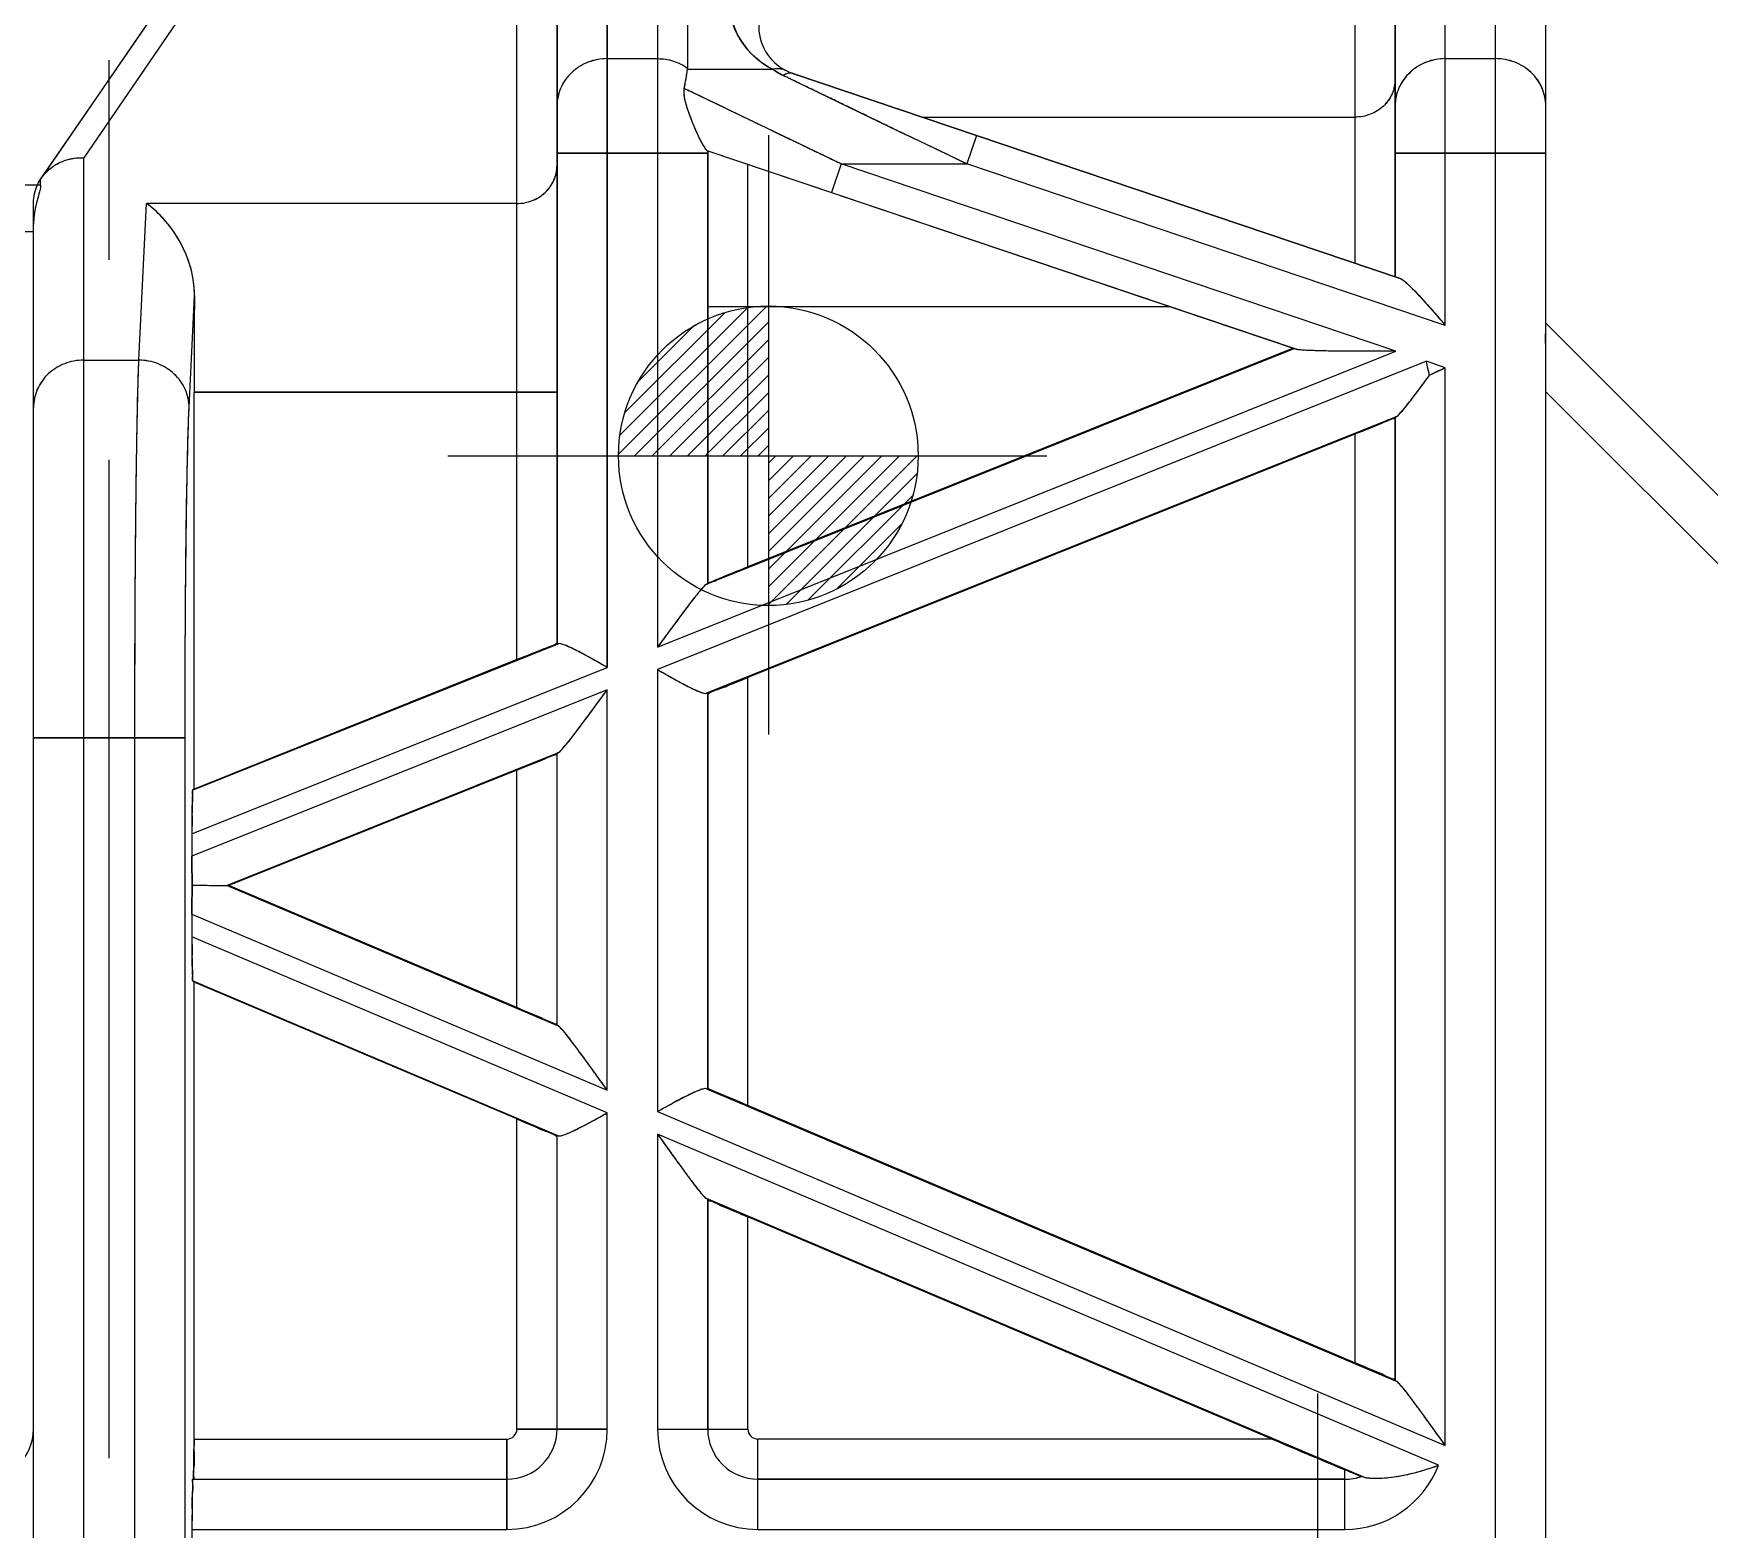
# Model space of a CAD drawing. Header units: millimetres. Extents: x 27275 to 28529, y -21406 to -20519.
# Drawn here: x 27855.51 to 27872.29, y -20735.84 to -20720.86 of the extents above; entities that cross this region are included whole.
import ezdxf

# ---------------------------------------------------------------- set-up
doc = ezdxf.new("R2010")
doc.units = ezdxf.units.MM
doc.header["$LTSCALE"] = 8
doc.linetypes.add('CENTER', pattern=[2, 1.25, -0.25, 0.25, -0.25])
doc.linetypes.add('CENTER2', pattern=[1.125, 0.75, -0.125, 0.125, -0.125])
for name, color, linetype in [('Cav-cor', 30, 'Continuous'), ('CL', 1, 'Continuous'), ('PIN', 5, 'Continuous'), ('PRODUCT', 1, 'Continuous')]:
    doc.layers.add(name, color=color, linetype=linetype)

msp = doc.modelspace()

# ---------------------------------------------------------------- hatches: boundary and pattern name
at = {"layer": 'PIN', "linetype": 'Continuous'}
h = msp.add_hatch(dxfattribs=at)
h.set_pattern_fill('ANSI31', color=3, angle=270, style=0)
h.set_pattern_definition([(225, (57181.19186, 179.12411), (-0.08838834765, 0.08838834765), [])])
h.paths.add_polyline_path([(27862.866, -20725.086), (27861.366, -20725.086, -0.414214), (27862.866, -20723.586)])
h.paths.add_polyline_path([(27862.866, -20726.586), (27862.866, -20725.086), (27864.366, -20725.086, -0.414214)])

# ---------------------------------------------------------------- linework, layer by layer
at = {"layer": 'Cav-cor', "color": 241}
for p, q in [((27861.253, -20727.205), (27861.253, -20668.105)), ((27861.756, -20691.142), (27861.756, -20727.003)), ((27869.645, -20723.78), (27869.645, -20713.401)), ((27870.148, -20757.568), (27870.148, -20714.008)), ((27870.651, -20723.858), (27870.651, -20714.541)), ((27860.75, -20726.969), (27860.75, -20714.719)), ((27860.568, -20715.03), (27855.579, -20722.314)), ((27860.348, -20715.77), (27856.011, -20722.101)), ((27860.348, -20727.127), (27860.348, -20715.77)), ((27869.142, -20716.736), (27869.142, -20723.292)), ((27868.74, -20716.973), (27868.74, -20723.156)), ((27862.058, -20719.811), (27862.058, -20721.204)), ((27861.253, -20721.109), (27861.756, -20721.109)), ((27862.057, -20721.216), (27862.91, -20721.216)), ((27869.645, -20721.109), (27870.148, -20721.109)), ((27863.084, -20721.311), (27863.014, -20721.278)), ((27863.365, -20721.447), (27863.084, -20721.311)), ((27863.111, -20721.258), (27869.184, -20723.306)), ((27863.595, -20722.164), (27862.024, -20721.408)), ((27864.174, -20721.837), (27863.365, -20721.447)), ((27864.407, -20721.695), (27868.74, -20721.695)), ((27864.379, -20721.936), (27864.174, -20721.837)), ((27864.95, -20721.878), (27864.854, -20722.164)), ((27860.75, -20722.057), (27862.255, -20722.057)), ((27862.259, -20726.364), (27862.259, -20722.032)), ((27862.259, -20722.032), (27868.151, -20724.019)), ((27864.854, -20722.164), (27864.379, -20721.936)), ((27869.142, -20722.057), (27870.651, -20722.057)), ((27856.011, -20742.468), (27856.011, -20722.101)), ((27862.661, -20726.199), (27862.661, -20722.168)), ((27863.595, -20722.164), (27863.498, -20722.45)), ((27869.151, -20724.038), (27863.595, -20722.164)), ((27863.595, -20722.164), (27864.854, -20722.164)), ((27869.645, -20723.78), (27864.854, -20722.164)), ((27855.579, -20722.375), (27849.2, -20722.375)), ((27855.579, -20722.375), (27855.579, -20722.314)), ((27856.563, -20724.128), (27856.638, -20722.559)), ((27860.348, -20722.559), (27856.638, -20722.559)), ((27855.508, -20722.845), (27849.2, -20722.845)), ((27855.508, -20741.563), (27855.508, -20722.767)), ((27857.066, -20724.601), (27857.119, -20723.483)), ((27862.259, -20723.591), (27866.883, -20723.591)), ((27873.678, -20726.785), (27870.651, -20723.758)), ((27870.651, -20757.568), (27870.651, -20723.914)), ((27861.756, -20727.003), (27869.151, -20724.038)), ((27868.122, -20724.009), (27862.661, -20726.199)), ((27856.011, -20724.128), (27856.563, -20724.128)), ((27869.455, -20724.14), (27861.756, -20727.227)), ((27869.645, -20724.205), (27869.455, -20724.14)), ((27869.645, -20734.997), (27869.645, -20724.205)), ((27857.115, -20728.423), (27857.115, -20724.45)), ((27857.115, -20724.45), (27860.75, -20724.45)), ((27873.335, -20727.128), (27870.651, -20724.444)), ((27869.142, -20724.703), (27869.142, -20734.343)), ((27868.74, -20724.868), (27862.661, -20727.306)), ((27868.74, -20724.868), (27868.74, -20734.169)), ((27857.094, -20728.873), (27861.253, -20727.205)), ((27860.348, -20727.127), (27857.115, -20728.423)), ((27861.756, -20727.227), (27861.756, -20731.653)), ((27861.253, -20727.429), (27857.094, -20729.097)), ((27861.253, -20731.44), (27861.253, -20727.429)), ((27862.661, -20731.592), (27862.661, -20727.306)), ((27862.259, -20731.426), (27862.259, -20727.463)), ((27855.508, -20727.909), (27857.025, -20727.909)), ((27856.522, -20740.986), (27856.522, -20727.909)), ((27857.025, -20740.986), (27857.025, -20727.909)), ((27860.75, -20730.786), (27860.75, -20728.068)), ((27860.348, -20728.233), (27857.464, -20729.39)), ((27860.348, -20730.612), (27860.348, -20728.233)), ((27857.115, -20728.423), (27857.101, -20728.436)), ((27857.094, -20728.873), (27857.094, -20729.097)), ((27857.096, -20729.386), (27857.446, -20729.389)), ((27857.446, -20729.389), (27857.464, -20729.39)), ((27860.348, -20730.612), (27857.464, -20729.39)), ((27857.094, -20729.677), (27857.094, -20729.903)), ((27857.094, -20729.677), (27861.253, -20731.44)), ((27861.253, -20731.666), (27857.094, -20729.903)), ((27857.115, -20730.357), (27857.101, -20730.343)), ((27857.115, -20734.933), (27857.115, -20730.357)), ((27860.348, -20731.727), (27857.115, -20730.357)), ((27868.74, -20734.169), (27862.661, -20731.592)), ((27860.348, -20734.832), (27860.348, -20731.727)), ((27861.253, -20734.832), (27861.253, -20731.666)), ((27861.756, -20731.653), (27869.645, -20734.997)), ((27860.75, -20734.832), (27860.75, -20731.894)), ((27861.756, -20731.879), (27861.756, -20734.832)), ((27869.578, -20735.195), (27861.756, -20731.879)), ((27862.259, -20734.832), (27862.259, -20732.534)), ((27862.661, -20734.832), (27862.661, -20732.708)), ((27867.91, -20734.933), (27862.661, -20732.708)), ((27857.115, -20734.933), (27860.247, -20734.933)), ((27860.247, -20735.838), (27860.247, -20734.933)), ((27860.348, -20734.832), (27861.253, -20734.832)), ((27861.756, -20734.832), (27862.661, -20734.832)), ((27862.762, -20735.838), (27862.762, -20734.933)), ((27867.91, -20734.933), (27862.762, -20734.933)), ((27868.639, -20735.838), (27868.639, -20735.24)), ((27868.675, -20735.255), (27868.639, -20735.24)), ((27868.823, -20735.312), (27868.805, -20735.304)), ((27857.108, -20735.335), (27860.247, -20735.335)), ((27868.639, -20735.335), (27862.762, -20735.335)), ((27857.094, -20735.838), (27857.094, -20736.341)), ((27857.094, -20735.838), (27860.247, -20735.838)), ((27862.762, -20735.838), (27868.639, -20735.838))]:
    msp.add_line(p, q, dxfattribs=at)
for centre, radius, start, end in [((27863.27, -20720.5), 0.801, 120.5242, 243.3522), ((27863.272, -20720.781), 0.503, 120.5242, 251.3642), ((27854.142, -20719.974), 8.012, 349.6907, 351.0822), ((27861.981, -20721.204), 0.0764, 351.0208, 359.9747), ((27863.33, -20720.632), 0.719, 234.2797, 238.6654), ((27863.309, -20720.667), 0.678, 238.6395, 244.2491), ((27855.005, -20734.832), 0.503, 270, 0), ((27860.247, -20734.832), 1.006, 270, 0), ((27860.247, -20734.832), 0.503, 270, 0), ((27860.247, -20734.832), 0.101, 270, 0), ((27862.762, -20734.832), 1.006, 180, 270), ((27862.762, -20734.832), 0.503, 180, 270), ((27862.762, -20734.832), 0.101, 180.0089, 269.9911), ((27868.639, -20734.832), 1.006, 270, 338.86), ((27868.639, -20734.832), 0.503, 270, 289.0301)]:
    msp.add_arc(centre, radius, start, end, dxfattribs=at)
for centre, major_axis, ratio, start_param, end_param in [((27857.15, -20724.45), (0, 2.012), 0.017455, 1.069541, 1.570796), ((27868.74, -20724.864), (0.402, 0.161), 0.0081, -1.574044, -0.003248), ((27862.661, -20726.203), (0.402, 0.161), 0.0081, 1.567548, 3.138345), ((27860.348, -20727.131), (0.402, 0.161), 0.0081, -0.003248, 1.567548), ((27862.661, -20727.302), (0.402, 0.161), 0.0081, 3.138345, 4.709141), ((27860.348, -20728.23), (0.402, 0.161), 0.0081, -1.574044, -0.003248), ((27857.101, -20728.87), (0, 0.434), 0.0162, 0.015225, 1.577294), ((27857.101, -20729.094), (0, 0.434), 0.0162, -4.705891, -3.973679), ((27857.101, -20729.68), (0, 0.437), 0.01607, 0.83177, 1.563983), ((27857.101, -20729.906), (0, 0.437), 0.01607, 1.563983, 3.126053), ((27860.348, -20730.616), (0.402, -0.171), 0.008035, 0.003406, 1.574202), ((27862.661, -20731.596), (0.402, -0.171), 0.008035, 1.574202, 3.144999), ((27860.348, -20731.723), (0.402, -0.171), 0.008035, -1.56739, 0.003406), ((27862.661, -20732.704), (0.402, -0.171), 0.008035, -3.138187, -1.56739), ((27868.74, -20734.173), (0.402, -0.171), 0.008035, 0.003406, 1.574202), ((27857.108, -20734.933), (0, 0.402), 0.017455, -3.141593, -1.570796), ((27867.919, -20734.933), (0.949, -0.402), 0.003405, -1.578831, -0.707739), ((27857.103, -20735.838), (0, 0.503), 0.017455, 0, 1.570796)]:
    msp.add_ellipse(centre, major_axis=major_axis, ratio=ratio, start_param=start_param, end_param=end_param, dxfattribs=at)
for points, knots in [([(27861.253, -20721.109), (27861.188, -20721.109), (27861.057, -20721.133), (27860.89, -20721.238), (27860.777, -20721.395), (27860.75, -20721.521), (27860.75, -20721.583)], [0, 0, 0, 0, 0.256779, 0.509641, 0.756856, 1, 1, 1, 1]), ([(27861.756, -20721.109), (27861.81, -20721.109), (27861.917, -20721.125), (27862.014, -20721.173), (27862.058, -20721.204)], [0, 0, 0, 0, 0.502679, 1, 1, 1, 1]), ([(27869.645, -20721.109), (27869.549, -20721.109), (27869.353, -20721.163), (27869.218, -20721.316), (27869.181, -20721.402)], [0, 0, 0, 0, 0.507517, 1, 1, 1, 1]), ([(27870.651, -20721.583), (27870.651, -20721.521), (27870.625, -20721.395), (27870.512, -20721.238), (27870.345, -20721.133), (27870.214, -20721.109), (27870.148, -20721.109)], [0, 0, 0, 0, 0.243144, 0.490359, 0.743221, 1, 1, 1, 1]), ([(27863.048, -20721.26), (27863.045, -20721.261), (27863.034, -20721.266), (27863.022, -20721.273), (27863.014, -20721.278)], [0, 0, 0, 0, 0.23738, 1, 1, 1, 1]), ([(27863.111, -20721.258), (27863.106, -20721.256), (27863.085, -20721.251), (27863.063, -20721.255), (27863.048, -20721.26)], [0, 0, 0, 0, 0.237123, 1, 1, 1, 1]), ([(27869.142, -20721.316), (27869.142, -20721.365), (27869.121, -20721.466), (27869.061, -20721.549), (27869.025, -20721.584)], [0, 0, 0, 0, 0.495848, 1, 1, 1, 1]), ([(27862.199, -20721.948), (27862.177, -20721.906), (27862.134, -20721.816), (27862.078, -20721.678), (27862.038, -20721.559), (27862.022, -20721.469), (27862.021, -20721.427), (27862.024, -20721.408)], [0, 0, 0, 0, 0.248567, 0.521091, 0.782173, 0.899295, 1, 1, 1, 1]), ([(27869.025, -20721.584), (27868.987, -20721.619), (27868.897, -20721.676), (27868.792, -20721.695), (27868.74, -20721.695)], [0, 0, 0, 0, 0.496157, 1, 1, 1, 1]), ([(27862.255, -20722.031), (27862.251, -20722.03), (27862.244, -20722.021), (27862.231, -20722.004), (27862.216, -20721.979), (27862.205, -20721.959), (27862.199, -20721.948)], [0, 0, 0, 0, 0.11378, 0.32778, 0.629716, 1, 1, 1, 1]), ([(27855.585, -20722.306), (27855.63, -20722.24), (27855.761, -20722.129), (27855.928, -20722.098), (27856.011, -20722.101)], [0, 0, 0, 0, 0.491704, 1, 1, 1, 1]), ([(27860.348, -20722.559), (27860.4, -20722.559), (27860.504, -20722.54), (27860.638, -20722.457), (27860.729, -20722.331), (27860.75, -20722.23), (27860.75, -20722.181)], [0, 0, 0, 0, 0.257136, 0.510151, 0.757222, 1, 1, 1, 1]), ([(27855.579, -20722.375), (27855.579, -20722.379), (27855.577, -20722.403), (27855.572, -20722.426), (27855.567, -20722.444)], [0, 0, 0, 0, 0.19612, 1, 1, 1, 1]), ([(27855.567, -20722.444), (27855.555, -20722.491), (27855.523, -20722.596), (27855.508, -20722.706), (27855.508, -20722.767)], [0, 0, 0, 0, 0.444625, 1, 1, 1, 1]), ([(27857.119, -20723.483), (27857.12, -20723.377), (27857.079, -20723.131), (27856.911, -20722.808), (27856.731, -20722.625), (27856.638, -20722.559)], [0, 0, 0, 0, 0.2965, 0.681499, 1, 1, 1, 1]), ([(27869.184, -20723.306), (27869.188, -20723.307), (27869.205, -20723.315), (27869.221, -20723.326), (27869.232, -20723.335)], [0, 0, 0, 0, 0.206118, 1, 1, 1, 1]), ([(27869.232, -20723.335), (27869.237, -20723.339), (27869.259, -20723.357), (27869.279, -20723.376), (27869.294, -20723.391)], [0, 0, 0, 0, 0.229513, 1, 1, 1, 1]), ([(27869.294, -20723.391), (27869.354, -20723.449), (27869.471, -20723.579), (27869.586, -20723.711), (27869.645, -20723.78)], [0, 0, 0, 0, 0.479382, 1, 1, 1, 1]), ([(27870.647, -20723.914), (27870.647, -20723.905), (27870.65, -20723.873), (27870.651, -20723.841), (27870.651, -20723.818)], [0, 0, 0, 0, 0.272055, 1, 1, 1, 1]), ([(27870.651, -20724.026), (27870.651, -20724.016), (27870.651, -20723.979), (27870.649, -20723.941), (27870.647, -20723.914)], [0, 0, 0, 0, 0.257862, 1, 1, 1, 1]), ([(27870.651, -20723.818), (27870.651, -20723.812), (27870.651, -20723.792), (27870.651, -20723.772), (27870.651, -20723.758)], [0, 0, 0, 0, 0.299288, 1, 1, 1, 1]), ([(27869.151, -20724.038), (27869.061, -20724.038), (27868.926, -20724.038), (27868.747, -20724.038), (27868.614, -20724.038), (27868.484, -20724.037), (27868.377, -20724.035), (27868.296, -20724.032), (27868.239, -20724.03), (27868.192, -20724.026), (27868.162, -20724.023), (27868.151, -20724.019)], [0, 0, 0, 0, 0.270016, 0.404205, 0.537198, 0.668093, 0.795009, 0.855685, 0.912842, 0.963452, 1, 1, 1, 1]), ([(27856.011, -20724.128), (27855.945, -20724.128), (27855.815, -20724.152), (27855.648, -20724.256), (27855.534, -20724.413), (27855.508, -20724.539), (27855.508, -20724.601)], [0, 0, 0, 0, 0.257136, 0.510151, 0.757222, 1, 1, 1, 1]), ([(27856.522, -20727.909), (27856.522, -20727.506), (27856.524, -20726.736), (27856.532, -20725.672), (27856.544, -20724.815), (27856.555, -20724.324), (27856.563, -20724.128)], [0, 0, 0, 0, 0.319942, 0.610343, 0.844246, 1, 1, 1, 1]), ([(27857.066, -20724.601), (27857.065, -20724.539), (27857.038, -20724.414), (27856.925, -20724.257), (27856.758, -20724.153), (27856.628, -20724.128), (27856.563, -20724.128)], [0, 0, 0, 0, 0.242632, 0.489934, 0.743116, 1, 1, 1, 1]), ([(27869.487, -20724.28), (27869.484, -20724.268), (27869.473, -20724.222), (27869.463, -20724.176), (27869.455, -20724.14)], [0, 0, 0, 0, 0.242898, 1, 1, 1, 1]), ([(27869.645, -20724.205), (27869.632, -20724.211), (27869.579, -20724.236), (27869.527, -20724.261), (27869.487, -20724.28)], [0, 0, 0, 0, 0.25325, 1, 1, 1, 1]), ([(27869.242, -20724.603), (27869.261, -20724.579), (27869.344, -20724.473), (27869.425, -20724.364), (27869.487, -20724.28)], [0, 0, 0, 0, 0.225546, 1, 1, 1, 1]), ([(27857.025, -20727.909), (27857.025, -20727.556), (27857.027, -20726.883), (27857.035, -20725.952), (27857.047, -20725.202), (27857.058, -20724.772), (27857.066, -20724.601)], [0, 0, 0, 0, 0.319933, 0.61033, 0.844232, 1, 1, 1, 1]), ([(27869.153, -20724.695), (27869.159, -20724.692), (27869.172, -20724.682), (27869.201, -20724.651), (27869.225, -20724.623), (27869.242, -20724.603)], [0, 0, 0, 0, 0.147821, 0.375496, 1, 1, 1, 1]), ([(27862.248, -20726.372), (27862.242, -20726.375), (27862.228, -20726.387), (27862.205, -20726.41), (27862.179, -20726.442), (27862.159, -20726.465), (27862.149, -20726.477)], [0, 0, 0, 0, 0.146355, 0.375153, 0.665235, 1, 1, 1, 1]), ([(27862.149, -20726.477), (27862.084, -20726.559), (27861.953, -20726.734), (27861.824, -20726.911), (27861.756, -20727.003)], [0, 0, 0, 0, 0.476323, 1, 1, 1, 1]), ([(27861.253, -20727.205), (27861.2, -20727.175), (27861.099, -20727.118), (27860.977, -20727.052), (27860.888, -20727.007), (27860.835, -20726.983), (27860.794, -20726.969), (27860.769, -20726.966), (27860.761, -20726.969)], [0, 0, 0, 0, 0.329949, 0.632261, 0.762039, 0.870187, 0.950556, 1, 1, 1, 1]), ([(27861.756, -20727.227), (27861.809, -20727.257), (27861.909, -20727.314), (27862.032, -20727.381), (27862.12, -20727.425), (27862.174, -20727.449), (27862.215, -20727.463), (27862.24, -20727.467), (27862.248, -20727.464)], [0, 0, 0, 0, 0.329949, 0.632261, 0.762039, 0.870187, 0.950556, 1, 1, 1, 1]), ([(27860.86, -20727.955), (27860.925, -20727.874), (27861.056, -20727.698), (27861.185, -20727.522), (27861.253, -20727.429)], [0, 0, 0, 0, 0.476323, 1, 1, 1, 1]), ([(27860.761, -20728.06), (27860.767, -20728.057), (27860.781, -20728.045), (27860.803, -20728.022), (27860.83, -20727.991), (27860.849, -20727.967), (27860.86, -20727.955)], [0, 0, 0, 0, 0.146355, 0.375153, 0.665235, 1, 1, 1, 1]), ([(27861.253, -20731.44), (27861.206, -20731.375), (27861.137, -20731.278), (27861.045, -20731.151), (27860.978, -20731.059), (27860.913, -20730.972), (27860.862, -20730.905), (27860.824, -20730.858), (27860.8, -20730.829), (27860.779, -20730.808), (27860.767, -20730.797), (27860.761, -20730.795)], [0, 0, 0, 0, 0.295113, 0.439899, 0.580759, 0.714975, 0.837629, 0.891905, 0.938908, 0.975974, 1, 1, 1, 1]), ([(27862.248, -20731.425), (27862.24, -20731.422), (27862.215, -20731.425), (27862.174, -20731.438), (27862.121, -20731.461), (27862.033, -20731.504), (27861.91, -20731.569), (27861.809, -20731.624), (27861.756, -20731.653)], [0, 0, 0, 0, 0.049483, 0.129566, 0.237386, 0.366951, 0.669412, 1, 1, 1, 1]), ([(27860.761, -20731.895), (27860.769, -20731.898), (27860.794, -20731.895), (27860.835, -20731.881), (27860.888, -20731.858), (27860.976, -20731.816), (27861.099, -20731.751), (27861.2, -20731.695), (27861.253, -20731.666)], [0, 0, 0, 0, 0.049483, 0.129566, 0.237386, 0.366951, 0.669412, 1, 1, 1, 1]), ([(27861.756, -20731.879), (27861.803, -20731.944), (27861.872, -20732.041), (27861.964, -20732.169), (27862.031, -20732.261), (27862.096, -20732.347), (27862.147, -20732.414), (27862.185, -20732.462), (27862.209, -20732.49), (27862.229, -20732.511), (27862.242, -20732.522), (27862.248, -20732.525)], [0, 0, 0, 0, 0.295113, 0.439899, 0.580759, 0.714975, 0.837629, 0.891905, 0.938908, 0.975974, 1, 1, 1, 1]), ([(27869.645, -20734.997), (27869.599, -20734.932), (27869.529, -20734.835), (27869.437, -20734.708), (27869.37, -20734.616), (27869.306, -20734.529), (27869.255, -20734.462), (27869.216, -20734.415), (27869.192, -20734.387), (27869.172, -20734.366), (27869.159, -20734.355), (27869.153, -20734.352)], [0, 0, 0, 0, 0.295113, 0.439899, 0.580759, 0.714975, 0.837629, 0.891905, 0.938908, 0.975974, 1, 1, 1, 1]), ([(27868.803, -20735.307), (27868.803, -20735.308), (27868.799, -20735.306), (27868.792, -20735.304), (27868.781, -20735.299), (27868.766, -20735.293), (27868.748, -20735.285), (27868.717, -20735.273), (27868.692, -20735.263), (27868.675, -20735.255)], [0, 0, 0, 0, 0.020072, 0.074053, 0.160654, 0.278267, 0.424149, 0.59525, 1, 1, 1, 1]), ([(27868.823, -20735.312), (27868.819, -20735.31), (27868.814, -20735.31), (27868.809, -20735.306), (27868.807, -20735.306)], [0, 0, 0, 0, 0.7278, 1, 1, 1, 1]), ([(27868.823, -20735.312), (27868.835, -20735.317), (27868.867, -20735.321), (27868.899, -20735.323), (27868.917, -20735.324)], [0, 0, 0, 0, 0.410188, 1, 1, 1, 1]), ([(27868.917, -20735.324), (27869.022, -20735.328), (27869.248, -20735.3), (27869.464, -20735.235), (27869.578, -20735.195)], [0, 0, 0, 0, 0.465073, 1, 1, 1, 1])]:
    msp.add_open_spline(points, degree=3, knots=knots, dxfattribs=at)
for points in [[(27862.958, -20721.21), (27862.942, -20721.21), (27862.926, -20721.212), (27862.91, -20721.216)], [(27863.003, -20721.215), (27862.988, -20721.212), (27862.973, -20721.21), (27862.958, -20721.21)], [(27869.181, -20721.402), (27869.156, -20721.458), (27869.142, -20721.521), (27869.142, -20721.583)]]:
    msp.add_open_spline(points, degree=3, dxfattribs=at)
at = {"layer": 'CL', "color": 6, "linetype": 'CENTER'}
msp.add_line((27856.266, -20767.125), (27856.266, -20653.5), dxfattribs=at)
at = {"layer": 'PIN', "color": 3, "linetype": 'CENTER2'}
for p, q in [((27862.866, -20721.876), (27862.866, -20728.296)), ((27859.656, -20725.086), (27866.076, -20725.086)), ((27868.366, -20734.476), (27868.366, -20740.896))]:
    msp.add_line(p, q, dxfattribs=at)
at = {"layer": 'PIN', "color": 3, "linetype": 'Continuous'}
msp.add_circle((27862.866, -20725.086), 1.5, dxfattribs=at)
at = {"layer": 'PRODUCT'}
for p, q in [((27860.75, -20658.98), (27860.75, -20726.972)), ((27861.253, -20668.105), (27861.253, -20727.205)), ((27861.756, -20691.142), (27861.756, -20727.003)), ((27869.645, -20723.78), (27869.645, -20713.401)), ((27870.148, -20757.568), (27870.148, -20714.008)), ((27870.651, -20757.568), (27870.651, -20714.541)), ((27860.595, -20714.991), (27855.585, -20722.305)), ((27860.348, -20715.77), (27856.011, -20722.101)), ((27860.348, -20727.127), (27860.348, -20715.77)), ((27869.142, -20723.292), (27869.142, -20716.673)), ((27868.74, -20716.973), (27868.74, -20723.156)), ((27862.058, -20719.811), (27862.058, -20721.204)), ((27861.253, -20721.109), (27861.756, -20721.109)), ((27862.057, -20721.216), (27862.91, -20721.216)), ((27869.645, -20721.109), (27870.148, -20721.109)), ((27869.184, -20723.306), (27863.111, -20721.258)), ((27864.407, -20721.695), (27868.74, -20721.695)), ((27864.95, -20721.878), (27864.854, -20722.164)), ((27862.259, -20722.057), (27860.75, -20722.057)), ((27868.151, -20724.019), (27862.255, -20722.031)), ((27862.259, -20722.032), (27862.259, -20726.367)), ((27870.651, -20722.057), (27869.142, -20722.057)), ((27856.011, -20742.468), (27856.011, -20722.101)), ((27862.661, -20726.199), (27862.661, -20722.168)), ((27863.595, -20722.164), (27863.498, -20722.45)), ((27869.151, -20724.038), (27863.595, -20722.164)), ((27863.595, -20722.164), (27864.854, -20722.164)), ((27869.645, -20723.78), (27864.854, -20722.164)), ((27855.508, -20741.563), (27855.508, -20722.554)), ((27856.563, -20724.128), (27856.638, -20722.559)), ((27860.348, -20722.559), (27856.638, -20722.559)), ((27857.066, -20724.601), (27857.119, -20723.483)), ((27862.259, -20723.591), (27866.883, -20723.591)), ((27861.756, -20727.003), (27869.151, -20724.038)), ((27862.248, -20726.372), (27868.132, -20724.013)), ((27868.122, -20724.009), (27862.661, -20726.199)), ((27856.011, -20724.128), (27856.563, -20724.128)), ((27869.455, -20724.14), (27861.756, -20727.227)), ((27869.645, -20724.205), (27869.455, -20724.14)), ((27869.645, -20734.997), (27869.645, -20724.205)), ((27857.115, -20728.423), (27857.115, -20724.45)), ((27860.75, -20724.45), (27857.115, -20724.45)), ((27869.153, -20724.695), (27862.248, -20727.464)), ((27869.142, -20734.346), (27869.142, -20724.7)), ((27868.74, -20724.868), (27862.661, -20727.306)), ((27868.74, -20724.868), (27868.74, -20734.169)), ((27857.101, -20728.436), (27860.761, -20726.969)), ((27857.094, -20728.873), (27861.253, -20727.205)), ((27860.348, -20727.127), (27857.115, -20728.423)), ((27861.756, -20727.227), (27861.756, -20731.653)), ((27861.253, -20727.429), (27857.094, -20729.097)), ((27861.253, -20731.44), (27861.253, -20727.429)), ((27862.661, -20731.592), (27862.661, -20727.306)), ((27862.259, -20727.46), (27862.259, -20731.429)), ((27857.025, -20727.909), (27855.508, -20727.909)), ((27856.522, -20740.986), (27856.522, -20727.909)), ((27857.025, -20740.986), (27857.025, -20727.909)), ((27860.761, -20728.06), (27857.446, -20729.389)), ((27860.75, -20730.789), (27860.75, -20728.065)), ((27860.348, -20728.233), (27857.464, -20729.39)), ((27860.348, -20730.612), (27860.348, -20728.233)), ((27857.115, -20728.423), (27857.101, -20728.436)), ((27857.094, -20728.873), (27857.094, -20729.097)), ((27857.446, -20729.389), (27860.761, -20730.795)), ((27857.446, -20729.389), (27857.464, -20729.39)), ((27860.348, -20730.612), (27857.464, -20729.39)), ((27857.094, -20729.677), (27857.094, -20729.903)), ((27857.094, -20729.677), (27861.253, -20731.44)), ((27861.253, -20731.666), (27857.094, -20729.903)), ((27857.115, -20730.357), (27857.101, -20730.343)), ((27860.761, -20731.895), (27857.101, -20730.343)), ((27857.115, -20734.933), (27857.115, -20730.357)), ((27860.348, -20731.727), (27857.115, -20730.357)), ((27862.248, -20731.425), (27869.153, -20734.352)), ((27868.74, -20734.169), (27862.661, -20731.592)), ((27860.348, -20734.832), (27860.348, -20731.727)), ((27861.253, -20734.832), (27861.253, -20731.666)), ((27861.756, -20731.653), (27869.645, -20734.997)), ((27860.75, -20734.832), (27860.75, -20731.891)), ((27861.756, -20731.879), (27861.756, -20734.832)), ((27869.578, -20735.195), (27861.756, -20731.879)), ((27868.823, -20735.312), (27862.248, -20732.525)), ((27862.259, -20732.531), (27862.259, -20734.832)), ((27862.661, -20734.832), (27862.661, -20732.708)), ((27867.91, -20734.933), (27862.661, -20732.708)), ((27857.115, -20734.933), (27860.247, -20734.933)), ((27860.247, -20734.933), (27860.247, -20735.838)), ((27861.253, -20734.832), (27860.348, -20734.832)), ((27861.756, -20734.832), (27862.661, -20734.832)), ((27862.762, -20735.838), (27862.762, -20734.933)), ((27867.91, -20734.933), (27862.762, -20734.933)), ((27868.639, -20735.838), (27868.639, -20735.24)), ((27857.103, -20735.335), (27860.247, -20735.335)), ((27862.762, -20735.335), (27868.639, -20735.335)), ((27857.094, -20735.838), (27857.094, -20736.341)), ((27857.094, -20735.838), (27860.247, -20735.838)), ((27862.762, -20735.838), (27868.639, -20735.838))]:
    msp.add_line(p, q, dxfattribs=at)
for points in [[(27860.761, -20726.969), (27860.753, -20726.971), (27860.75, -20726.972)], [(27862.248, -20727.464), (27862.256, -20727.461), (27862.259, -20727.46)]]:
    msp.add_lwpolyline(points, dxfattribs=at)
for centre, radius, start, end in [((27863.272, -20720.781), 0.503, 120.5242, 251.3642), ((27855.005, -20734.832), 0.503, 270, 0), ((27860.247, -20734.832), 0.503, 270, 0), ((27860.247, -20734.832), 1.006, 270, 0), ((27860.247, -20734.832), 0.101, 270, 0), ((27862.762, -20734.832), 1.006, 180, 270), ((27862.762, -20734.832), 0.503, 180, 270), ((27862.762, -20734.832), 0.101, 180, 270), ((27868.639, -20734.832), 1.006, 270, 338.86), ((27868.639, -20734.832), 0.503, 270, 289.4765)]:
    msp.add_arc(centre, radius, start, end, dxfattribs=at)
for points, start_tangent, end_tangent in [([(27862.829, -20721.169), (27862.757, -20721.115), (27862.691, -20721.055), (27862.633, -20720.986), (27862.582, -20720.911), (27862.538, -20720.829), (27862.504, -20720.738), (27862.48, -20720.64), (27862.468, -20720.534), (27862.47, -20720.424), (27862.487, -20720.316), (27862.517, -20720.216), (27862.558, -20720.125), (27862.606, -20720.044), (27862.661, -20719.973), (27862.721, -20719.909), (27862.788, -20719.853), (27862.863, -20719.803)], (-0.835341, 0.549732), (0.861461, 0.507825)), ([(27861.253, -20721.109), (27861.06, -20721.145), (27860.897, -20721.248), (27860.788, -20721.402), (27860.75, -20721.583)], (-1, 0), (0, -1)), ([(27861.756, -20721.109), (27861.915, -20721.133), (27862.058, -20721.204)], (1, 0), (0.816545, -0.577282)), ([(27862.024, -20721.408), (27862.037, -20721.336), (27862.048, -20721.271), (27862.057, -20721.216)], (0.179218, 0.983809), (0.155875, 0.987777)), ([(27862.057, -20721.216), (27862.058, -20721.204)], (0.155875, 0.987777), (0, 1)), ([(27862.91, -20721.216), (27862.829, -20721.169)], (-0.893954, 0.448159), (-0.835341, 0.549732)), ([(27862.958, -20721.21), (27862.91, -20721.216)], (-0.999991, -0.004289), (-0.976326, -0.216306)), ([(27862.956, -20721.246), (27862.91, -20721.216)], (-0.854177, 0.519982), (-0.812571, 0.582862)), ([(27863.046, -20721.231), (27863.003, -20721.215), (27862.958, -20721.21)], (-0.893521, 0.449021), (-0.999991, -0.004289)), ([(27869.645, -20721.109), (27869.453, -20721.145), (27869.29, -20721.248)], (-1, 0), (-0.727551, -0.686053)), ([(27870.651, -20721.583), (27870.613, -20721.402), (27870.504, -20721.248), (27870.341, -20721.145), (27870.148, -20721.109)], (0, 1), (-1, 0)), ([(27863.014, -20721.278), (27862.956, -20721.246)], (-0.900782, 0.434272), (-0.854177, 0.519982)), ([(27863.048, -20721.26), (27863.014, -20721.278)], (-0.939242, -0.343257), (-0.832947, -0.553353)), ([(27863.085, -20721.312), (27863.014, -20721.278)], (-0.900836, 0.434159), (-0.900973, 0.433876)), ([(27863.111, -20721.258), (27863.081, -20721.254), (27863.048, -20721.26)], (-0.947574, 0.319537), (-0.939242, -0.343257)), ([(27863.237, -20721.385), (27863.12, -20721.329), (27863.085, -20721.312)], (-0.900927, 0.43397), (-0.900836, 0.434159)), ([(27863.365, -20721.447), (27863.237, -20721.385)], (-0.900906, 0.434015), (-0.900927, 0.43397)), ([(27869.142, -20721.316), (27869.112, -20721.461), (27869.025, -20721.584)], (0, -1), (-0.727569, -0.686035)), ([(27869.29, -20721.248), (27869.181, -20721.402), (27869.142, -20721.583)], (-0.727551, -0.686053), (0, -1)), ([(27862.151, -20721.852), (27862.101, -20721.733), (27862.056, -20721.608), (27862.027, -20721.496), (27862.024, -20721.408)], (-0.411203, 0.911544), (0.179207, 0.983811)), ([(27863.595, -20722.164), (27863.339, -20722.041), (27863.102, -20721.927), (27862.883, -20721.821), (27862.681, -20721.724), (27862.495, -20721.634), (27862.324, -20721.552), (27862.167, -20721.476), (27862.024, -20721.408)], (-0.900906, 0.434014), (-0.900835, 0.434163)), ([(27864.82, -20722.148), (27864.605, -20722.044), (27864.379, -20721.936), (27864.174, -20721.837), (27863.986, -20721.746), (27863.814, -20721.663), (27863.654, -20721.586), (27863.505, -20721.514), (27863.365, -20721.447)], (-0.900909, 0.434009), (-0.900906, 0.434015)), ([(27869.025, -20721.584), (27868.894, -20721.666), (27868.74, -20721.695)], (-0.727569, -0.686035), (-1, 0)), ([(27862.199, -20721.948), (27862.151, -20721.852)], (-0.493315, 0.869851), (-0.411203, 0.911544)), ([(27862.255, -20722.031), (27862.235, -20722.009), (27862.199, -20721.948)], (-0.947569, 0.319551), (-0.493315, 0.869851)), ([(27855.585, -20722.306), (27855.656, -20722.225), (27855.819, -20722.129), (27856.011, -20722.101)], (0.565675, 0.824628), (0.99922, -0.0395)), ([(27860.719, -20722.326), (27860.75, -20722.181)], (0.4025, 0.91542), (0, 1)), ([(27864.854, -20722.164), (27864.82, -20722.148)], (-0.900913, 0.433999), (-0.900909, 0.434009)), ([(27855.508, -20722.554), (27855.546, -20722.374), (27855.585, -20722.306)], (0, 1), (0.565675, 0.824628)), ([(27860.348, -20722.559), (27860.502, -20722.53), (27860.632, -20722.448), (27860.719, -20722.326)], (1, 0), (0.4025, 0.91542)), ([(27857.119, -20723.483), (27857.098, -20723.272), (27857.033, -20723.064), (27856.93, -20722.87), (27856.794, -20722.696), (27856.638, -20722.559)], (0.009564, 0.999954), (-0.816483, 0.57737)), ([(27869.184, -20723.306), (27869.232, -20723.335), (27869.294, -20723.391)], (0.947569, -0.319551), (0.717234, -0.696833)), ([(27869.294, -20723.391), (27869.367, -20723.466), (27869.451, -20723.557), (27869.543, -20723.662), (27869.645, -20723.78)], (0.717234, -0.696833), (0.654657, -0.755926)), ([(27857.119, -20723.483), (27857.117, -20723.791), (27857.116, -20724.115), (27857.115, -20724.45)], (-0.009564, -0.999954), (0, -1)), ([(27869.151, -20724.038), (27869.012, -20724.038), (27868.878, -20724.038), (27868.751, -20724.038), (27868.631, -20724.038), (27868.521, -20724.037), (27868.421, -20724.036), (27868.332, -20724.033), (27868.254, -20724.03), (27868.192, -20724.026), (27868.151, -20724.019)], (-0.999999, -0.001578), (-0.947569, 0.319551)), ([(27856.011, -20724.128), (27855.818, -20724.164), (27855.655, -20724.266), (27855.546, -20724.42), (27855.508, -20724.601)], (-1, 0), (0, -1)), ([(27856.522, -20727.909), (27856.524, -20727.157), (27856.527, -20726.369), (27856.533, -20725.616), (27856.542, -20724.964), (27856.552, -20724.461), (27856.563, -20724.128)], (0.000001, 1), (0.04193, 0.999121)), ([(27857.066, -20724.601), (27857.027, -20724.42), (27856.917, -20724.267), (27856.755, -20724.165), (27856.563, -20724.128)], (-0.006351, 0.99998), (-0.999984, 0.00561)), ([(27869.487, -20724.28), (27869.471, -20724.212), (27869.455, -20724.14)], (-0.240439, 0.970664), (-0.218554, 0.975825)), ([(27869.645, -20724.205), (27869.565, -20724.243), (27869.487, -20724.28)], (-0.901444, -0.432895), (-0.909192, -0.416376)), ([(27869.312, -20724.513), (27869.394, -20724.404), (27869.487, -20724.28)], (0.607397, 0.794398), (0.593851, 0.804575)), ([(27869.153, -20724.695), (27869.187, -20724.666), (27869.242, -20724.603), (27869.312, -20724.513)], (0.913478, 0.406887), (0.607397, 0.794398)), ([(27857.025, -20727.909), (27857.026, -20727.253), (27857.03, -20726.562), (27857.036, -20725.903), (27857.045, -20725.332), (27857.055, -20724.892), (27857.066, -20724.601)], (0.000001, 1), (0.047907, 0.998852)), ([(27869.142, -20724.703), (27869.114, -20724.716), (27869.028, -20724.751), (27868.898, -20724.804)], (0, -1), (-0.937076, -0.349127)), ([(27869.153, -20724.695), (27869.142, -20724.7)], (-0.913478, -0.406887), (0, -1)), ([(27868.898, -20724.804), (27868.74, -20724.868)], (-0.937076, -0.349127), (-0.928161, -0.372178)), ([(27862.259, -20726.364), (27862.288, -20726.351), (27862.373, -20726.316), (27862.503, -20726.263)], (0, 1), (0.937076, 0.349127)), ([(27862.503, -20726.263), (27862.661, -20726.199)], (0.937076, 0.349127), (0.928161, 0.372178)), ([(27862.248, -20726.372), (27862.211, -20726.405), (27862.149, -20726.477)], (-0.913478, -0.406887), (-0.63473, -0.772734)), ([(27862.248, -20726.372), (27862.259, -20726.367)], (0.913478, 0.406887), (0, 1)), ([(27862.149, -20726.477), (27862.07, -20726.579), (27861.978, -20726.702), (27861.874, -20726.843), (27861.756, -20727.003)], (-0.63473, -0.772734), (-0.591081, -0.806612)), ([(27860.348, -20727.127), (27860.506, -20727.064), (27860.636, -20727.012), (27860.721, -20726.979), (27860.75, -20726.969)], (0.928161, 0.372178), (0, -1)), ([(27860.925, -20727.026), (27860.817, -20726.978), (27860.761, -20726.969)], (-0.897748, 0.440509), (-0.941921, -0.335834)), ([(27861.253, -20727.205), (27861.078, -20727.107), (27860.925, -20727.026)], (-0.871512, 0.490374), (-0.897748, 0.440509)), ([(27861.756, -20727.227), (27861.931, -20727.325), (27862.084, -20727.406)], (0.871512, -0.490374), (0.897748, -0.440509)), ([(27860.86, -20727.955), (27860.939, -20727.853), (27861.031, -20727.731), (27861.135, -20727.59), (27861.253, -20727.429)], (0.63473, 0.772734), (0.591081, 0.806612)), ([(27862.084, -20727.406), (27862.192, -20727.455), (27862.248, -20727.464)], (0.897748, -0.440509), (0.941921, 0.335834)), ([(27862.259, -20727.463), (27862.288, -20727.453), (27862.373, -20727.42), (27862.503, -20727.369), (27862.661, -20727.306)], (0, -1), (0.928161, 0.372178)), ([(27860.506, -20728.17), (27860.636, -20728.117), (27860.721, -20728.081), (27860.75, -20728.068)], (0.937076, 0.349127), (0, 1)), ([(27860.761, -20728.06), (27860.75, -20728.065)], (-0.913478, -0.406887), (0, -1)), ([(27860.761, -20728.06), (27860.798, -20728.027), (27860.86, -20727.955)], (0.913478, 0.406887), (0.63473, 0.772734)), ([(27860.348, -20728.233), (27860.506, -20728.17)], (0.928161, 0.372178), (0.937076, 0.349127)), ([(27857.101, -20728.436), (27857.098, -20728.47), (27857.096, -20728.563), (27857.095, -20728.704), (27857.094, -20728.873)], (-0.728758, -0.684772), (0, -1)), ([(27857.096, -20729.386), (27857.095, -20729.301), (27857.094, -20729.203), (27857.094, -20729.097)], (-0.014647, 0.999893), (0, 1)), ([(27857.094, -20729.677), (27857.094, -20729.57), (27857.095, -20729.471), (27857.096, -20729.386)], (0, 1), (0.014534, 0.999894)), ([(27857.096, -20729.386), (27857.202, -20729.387), (27857.294, -20729.388), (27857.37, -20729.389), (27857.425, -20729.389), (27857.446, -20729.389)], (0.999952, -0.009774), (0.999952, -0.009774)), ([(27857.094, -20729.903), (27857.095, -20730.074), (27857.096, -20730.216), (27857.098, -20730.31), (27857.101, -20730.343)], (0, -1), (0.718913, -0.6951)), ([(27860.348, -20730.612), (27860.506, -20730.679)], (0.920709, -0.390249), (0.930029, -0.367487)), ([(27860.506, -20730.679), (27860.636, -20730.735), (27860.721, -20730.772), (27860.75, -20730.786)], (0.930029, -0.367487), (0, -1)), ([(27860.761, -20730.795), (27860.75, -20730.789)], (-0.905491, 0.424366), (0, 1)), ([(27861.253, -20731.44), (27861.149, -20731.295), (27861.058, -20731.169), (27860.976, -20731.057), (27860.904, -20730.96), (27860.842, -20730.88), (27860.793, -20730.823), (27860.761, -20730.795)], (-0.582529, 0.81281), (-0.905491, 0.424366)), ([(27862.248, -20731.425), (27862.192, -20731.433), (27862.085, -20731.479)], (-0.935077, 0.354446), (-0.903165, -0.429293)), ([(27862.248, -20731.425), (27862.259, -20731.429)], (0.935077, -0.354446), (0, 1)), ([(27862.259, -20731.426), (27862.288, -20731.436), (27862.373, -20731.471), (27862.503, -20731.526), (27862.661, -20731.592)], (0, 1), (0.920709, -0.390249)), ([(27862.085, -20731.479), (27861.932, -20731.557), (27861.756, -20731.653)], (-0.903165, -0.429293), (-0.877104, -0.4803)), ([(27860.348, -20731.727), (27860.506, -20731.794), (27860.636, -20731.848), (27860.721, -20731.883), (27860.75, -20731.894)], (0.920709, -0.390249), (0, 1)), ([(27860.924, -20731.841), (27861.077, -20731.762), (27861.253, -20731.666)], (0.903165, 0.429293), (0.877104, 0.4803)), ([(27860.761, -20731.895), (27860.75, -20731.891)], (-0.935077, 0.354446), (0, -1)), ([(27860.761, -20731.895), (27860.817, -20731.887), (27860.924, -20731.841)], (0.935077, -0.354446), (0.903165, 0.429293)), ([(27861.756, -20731.879), (27861.86, -20732.024), (27861.951, -20732.151), (27862.033, -20732.263), (27862.105, -20732.36), (27862.167, -20732.44), (27862.216, -20732.497), (27862.248, -20732.525)], (0.582529, -0.81281), (0.905491, -0.424366)), ([(27862.248, -20732.525), (27862.259, -20732.531)], (0.905491, -0.424366), (0, -1)), ([(27862.259, -20732.534), (27862.288, -20732.547), (27862.373, -20732.584), (27862.503, -20732.64)], (0, -1), (0.930029, -0.367487)), ([(27862.503, -20732.64), (27862.661, -20732.708)], (0.930029, -0.367487), (0.920709, -0.390249)), ([(27868.899, -20734.236), (27868.74, -20734.169)], (-0.930029, 0.367487), (-0.920709, 0.390249)), ([(27869.142, -20734.343), (27869.114, -20734.33), (27869.029, -20734.292), (27868.899, -20734.236)], (0, 1), (-0.930029, 0.367487)), ([(27869.153, -20734.352), (27869.142, -20734.346)], (-0.905491, 0.424366), (0, 1)), ([(27869.645, -20734.997), (27869.542, -20734.853), (27869.45, -20734.726), (27869.368, -20734.614), (27869.296, -20734.517), (27869.234, -20734.437), (27869.185, -20734.38), (27869.153, -20734.352)], (-0.582529, 0.81281), (-0.905491, 0.424366)), ([(27857.115, -20734.933), (27857.115, -20735.087), (27857.113, -20735.217), (27857.111, -20735.304), (27857.108, -20735.335)], (0, -1), (-1, 0)), ([(27868.423, -20735.15), (27868.179, -20735.046), (27867.91, -20734.933)], (-0.921548, 0.388265), (-0.920709, 0.390249)), ([(27868.639, -20735.24), (27868.423, -20735.15)], (-0.922266, 0.386556), (-0.921548, 0.388265)), ([(27868.673, -20735.255), (27868.639, -20735.24)], (-0.914386, 0.404843), (-0.922266, 0.386556)), ([(27868.724, -20735.276), (27868.673, -20735.255)], (-0.948021, 0.318209), (-0.914386, 0.404843)), ([(27868.803, -20735.307), (27868.782, -20735.3), (27868.724, -20735.276)], (-0.945348, -0.326064), (-0.948021, 0.318209)), ([(27868.823, -20735.312), (27868.812, -20735.308), (27868.81, -20735.309)], (-0.931191, 0.364532), (-0.734472, -0.67864)), ([(27868.823, -20735.312), (27868.859, -20735.32)], (0.931191, -0.364532), (0.993636, -0.112639)), ([(27868.859, -20735.32), (27868.917, -20735.324), (27868.991, -20735.324)], (0.993636, -0.112639), (0.999232, 0.039173)), ([(27868.991, -20735.324), (27869.08, -20735.317), (27869.183, -20735.303), (27869.299, -20735.279), (27869.431, -20735.243), (27869.578, -20735.195)], (0.999232, 0.039173), (0.941753, 0.336306)), ([(27857.103, -20735.335), (27857.099, -20735.373), (27857.097, -20735.483), (27857.095, -20735.645), (27857.094, -20735.838)], (-1, 0), (0, -1))]:
    msp.add_spline(points, degree=3, dxfattribs=dict(at, start_tangent=start_tangent, end_tangent=end_tangent))

doc.saveas('drawing.dxf')
